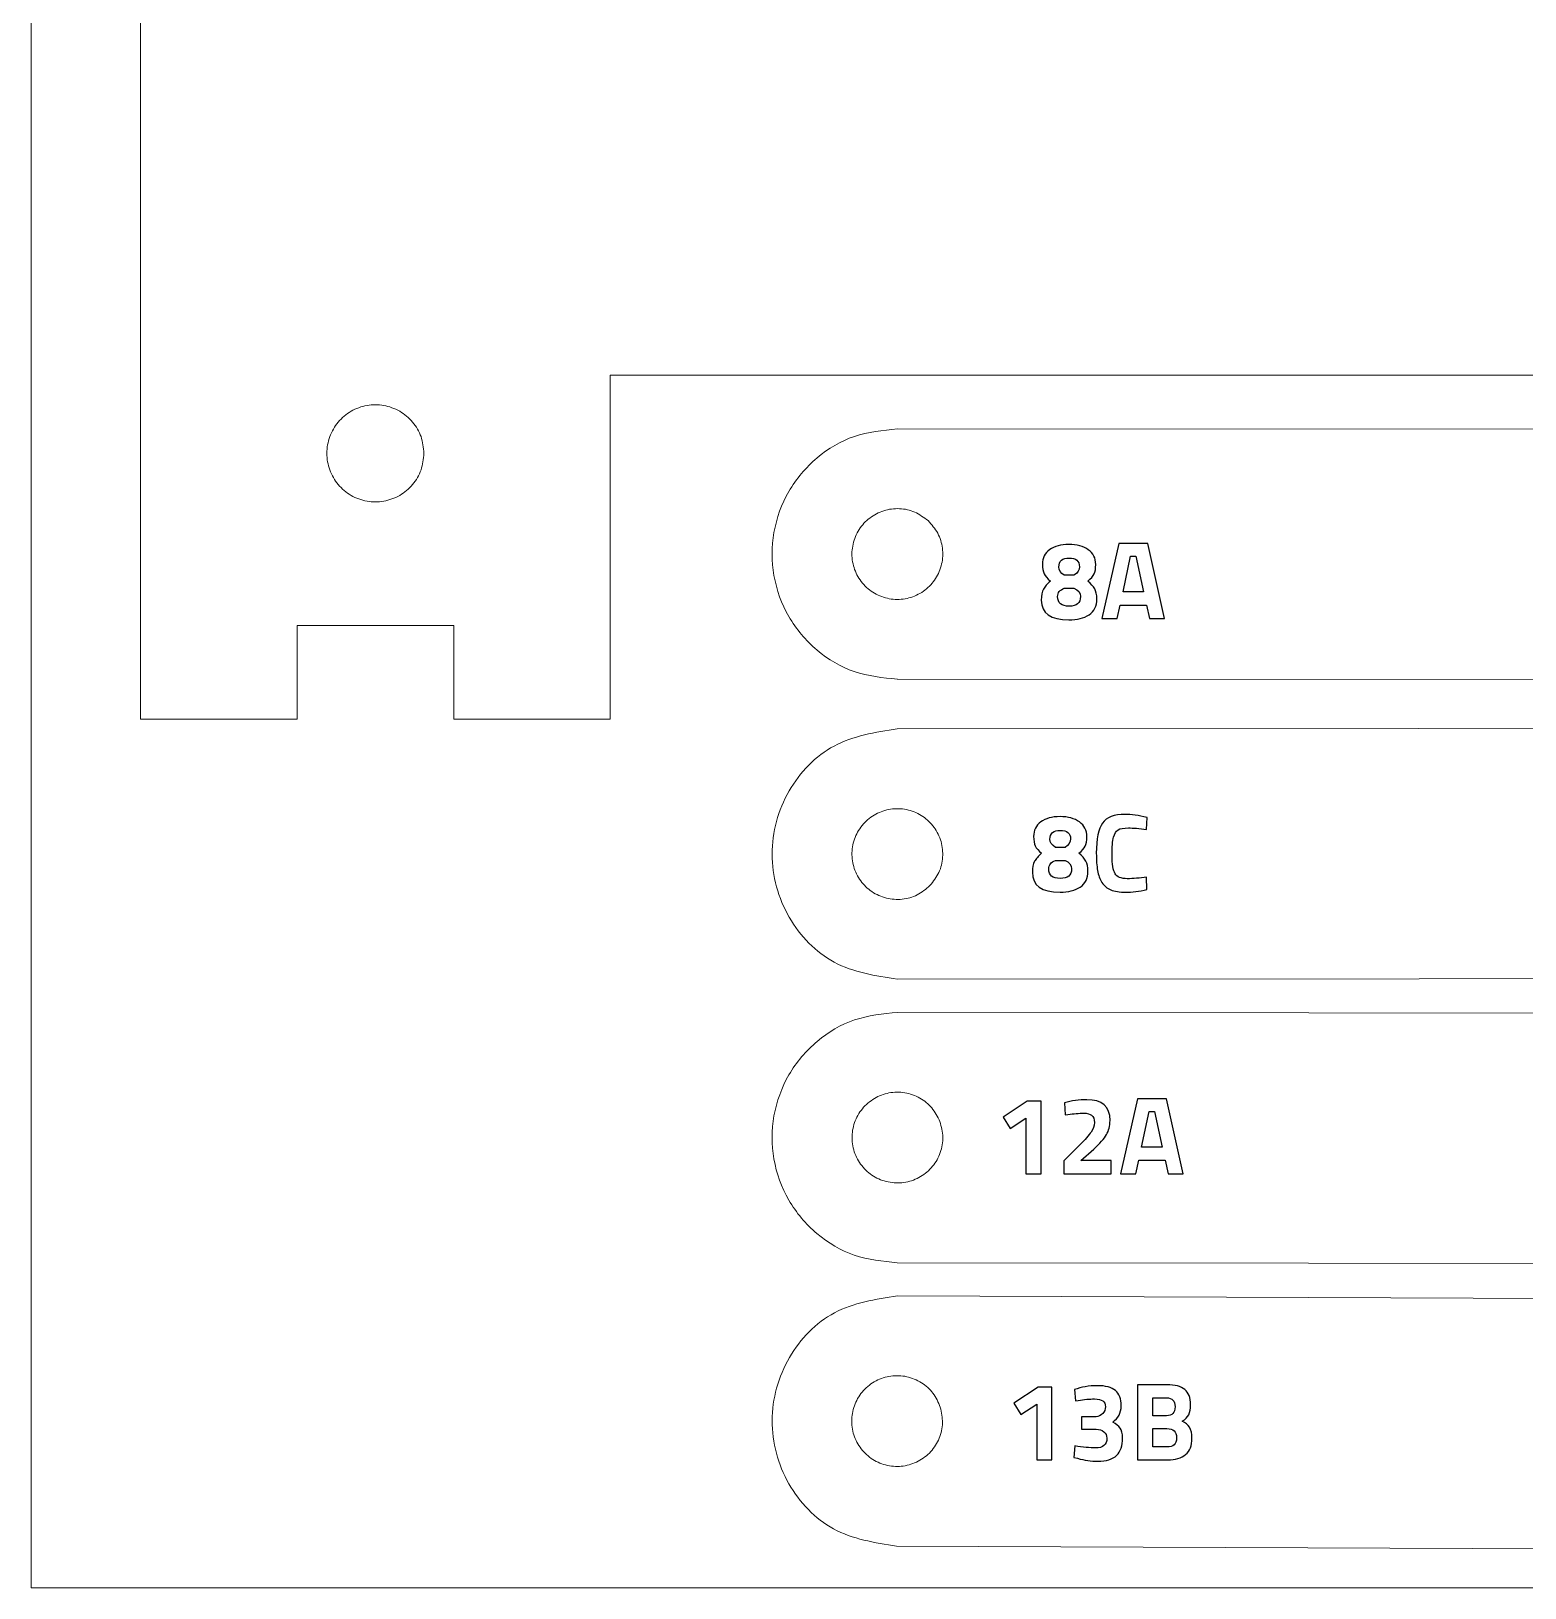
# Model space of a CAD drawing. Header units: millimetres. Extents: x -81 to 463, y -143 to -16.
# Drawn here: x 71.37 to 119.08, y -128.29 to -78.55 of the extents above; entities that cross this region are included whole.
import ezdxf

# ---------------------------------------------------------------- set-up
doc = ezdxf.new("R2010")
doc.units = ezdxf.units.MM
doc.header["$MEASUREMENT"] = 0
doc.layers.add('Layer 1', color=7, linetype='Continuous')

msp = doc.modelspace()

# ---------------------------------------------------------------- linework, layer by layer
at = {"layer": 'Layer 1', "lineweight": 9}
msp.add_lwpolyline([(71.367, -128.295), (240.489, -128.295), (240.489, -28.812), (71.367, -28.812), (71.367, -128.295)], close=True, dxfattribs=at)
for points in [[(74.864, -89.542), (74.864, -89.542), (74.864, -69.542), (74.864, -69.542)], [(74.864, -100.543), (74.864, -97.661), (74.864, -89.542), (74.864, -89.542)], [(89.864, -89.542), (89.864, -89.542), (89.864, -97.661), (89.864, -100.543)], [(138.524, -89.542), (138.524, -89.542), (89.864, -89.542), (89.864, -89.542)], [(99.035, -91.261), (99.035, -91.261), (161.036, -91.276), (161.036, -91.276)], [(83.914, -92.043), (83.914, -92.043), (83.914, -92.043), (83.914, -92.043)], [(100.018, -94.195), (100.018, -94.195), (100.018, -94.195), (100.018, -94.195)], [(79.864, -100.543), (79.864, -100.543), (79.864, -97.543), (79.864, -97.543)], [(79.864, -97.543), (79.864, -97.543), (84.864, -97.543), (84.864, -97.543)], [(84.864, -97.543), (84.864, -97.543), (84.864, -100.543), (84.864, -100.543)], [(99.035, -99.262), (99.035, -99.262), (161.034, -99.275), (161.034, -99.275)], [(79.864, -100.543), (79.864, -100.543), (74.864, -100.543), (74.864, -100.543)], [(89.864, -100.543), (89.864, -100.543), (84.864, -100.543), (84.864, -100.543)], [(99.032, -100.849), (99.032, -100.849), (149.033, -100.817), (149.033, -100.817)], [(100.078, -105.856), (100.078, -105.856), (100.078, -105.856), (100.078, -105.856)], [(99.038, -108.848), (99.038, -108.848), (149.038, -108.816), (149.038, -108.816)], [(99.043, -109.907), (99.043, -109.907), (138.442, -109.947), (138.442, -109.947)], [(100.371, -113.336), (100.371, -113.336), (100.371, -113.336), (100.371, -113.336)], [(99.034, -117.906), (99.034, -117.906), (138.434, -117.946), (138.434, -117.946)], [(99.044, -118.967), (99.044, -118.967), (138.443, -119.124), (138.443, -119.124)], [(100.408, -122.523), (100.408, -122.523), (100.408, -122.523), (100.408, -122.523)], [(99.011, -126.964), (99.011, -126.964), (138.411, -127.124), (138.411, -127.124)]]:
    msp.add_open_spline(points, degree=3, dxfattribs=at)
for points, knots in [([(83.914, -92.043), (83.895, -91.862), (83.877, -91.681), (83.82, -91.51), (83.82, -91.51), (83.763, -91.342), (83.669, -91.185), (83.553, -91.048), (83.553, -91.048), (83.436, -90.909), (83.296, -90.79), (83.139, -90.7), (83.139, -90.7), (82.983, -90.609), (82.809, -90.546), (82.631, -90.515), (82.631, -90.515), (82.454, -90.484), (82.273, -90.484), (82.097, -90.515), (82.097, -90.515), (81.918, -90.546), (81.745, -90.609), (81.588, -90.7), (81.588, -90.7), (81.431, -90.79), (81.29, -90.909), (81.174, -91.048), (81.174, -91.048), (81.06, -91.185), (80.969, -91.342), (80.908, -91.51), (80.908, -91.51), (80.846, -91.681), (80.814, -91.862), (80.814, -92.043), (80.814, -92.043), (80.814, -92.225), (80.846, -92.406), (80.908, -92.576), (80.908, -92.576), (80.969, -92.744), (81.06, -92.901), (81.174, -93.038), (81.174, -93.038), (81.29, -93.178), (81.431, -93.296), (81.588, -93.387), (81.588, -93.387), (81.745, -93.478), (81.918, -93.54), (82.097, -93.572), (82.097, -93.572), (82.273, -93.603), (82.454, -93.603), (82.631, -93.572), (82.631, -93.572), (82.809, -93.54), (82.983, -93.478), (83.139, -93.387), (83.139, -93.387), (83.296, -93.296), (83.436, -93.178), (83.553, -93.038), (83.553, -93.038), (83.669, -92.901), (83.763, -92.744), (83.82, -92.576), (83.82, -92.576), (83.877, -92.406), (83.895, -92.225), (83.914, -92.043)], [0, 0, 0, 0, 0.052632, 0.052632, 0.052632, 0.052632, 0.105263, 0.105263, 0.105263, 0.105263, 0.157895, 0.157895, 0.157895, 0.157895, 0.210526, 0.210526, 0.210526, 0.210526, 0.263158, 0.263158, 0.263158, 0.263158, 0.315789, 0.315789, 0.315789, 0.315789, 0.368421, 0.368421, 0.368421, 0.368421, 0.421053, 0.421053, 0.421053, 0.421053, 0.473684, 0.473684, 0.473684, 0.473684, 0.526316, 0.526316, 0.526316, 0.526316, 0.578947, 0.578947, 0.578947, 0.578947, 0.631579, 0.631579, 0.631579, 0.631579, 0.684211, 0.684211, 0.684211, 0.684211, 0.736842, 0.736842, 0.736842, 0.736842, 0.789474, 0.789474, 0.789474, 0.789474, 0.842105, 0.842105, 0.842105, 0.842105, 0.894737, 0.894737, 0.894737, 0.894737, 1, 1, 1, 1]), ([(99.036, -91.261), (98.568, -91.309), (98.101, -91.357), (97.662, -91.505), (97.662, -91.505), (97.229, -91.65), (96.823, -91.893), (96.47, -92.192), (96.47, -92.192), (96.111, -92.496), (95.805, -92.857), (95.572, -93.261), (95.572, -93.261), (95.338, -93.665), (95.175, -94.112), (95.095, -94.573), (95.095, -94.573), (95.015, -95.027), (95.015, -95.494), (95.095, -95.949), (95.095, -95.949), (95.175, -96.409), (95.337, -96.857), (95.571, -97.261), (95.571, -97.261), (95.804, -97.665), (96.11, -98.026), (96.469, -98.329), (96.469, -98.329), (96.822, -98.629), (97.227, -98.872), (97.66, -99.018), (97.66, -99.018), (98.099, -99.166), (98.567, -99.214), (99.034, -99.261)], [0, 0, 0, 0, 0.1, 0.1, 0.1, 0.1, 0.2, 0.2, 0.2, 0.2, 0.3, 0.3, 0.3, 0.3, 0.4, 0.4, 0.4, 0.4, 0.5, 0.5, 0.5, 0.5, 0.6, 0.6, 0.6, 0.6, 0.7, 0.7, 0.7, 0.7, 0.8, 0.8, 0.8, 0.8, 1, 1, 1, 1]), ([(100.018, -94.195), (99.881, -94.093), (99.745, -93.991), (99.592, -93.922), (99.592, -93.922), (99.44, -93.855), (99.273, -93.82), (99.105, -93.813), (99.105, -93.813), (98.935, -93.806), (98.765, -93.827), (98.603, -93.877), (98.603, -93.877), (98.442, -93.928), (98.288, -94.007), (98.154, -94.11), (98.154, -94.11), (98.021, -94.212), (97.906, -94.336), (97.816, -94.477), (97.816, -94.477), (97.724, -94.619), (97.658, -94.778), (97.621, -94.944), (97.621, -94.944), (97.583, -95.109), (97.575, -95.281), (97.597, -95.449), (97.597, -95.449), (97.619, -95.615), (97.67, -95.777), (97.746, -95.925), (97.746, -95.925), (97.824, -96.076), (97.928, -96.213), (98.053, -96.328), (98.053, -96.328), (98.177, -96.443), (98.322, -96.535), (98.479, -96.6), (98.479, -96.6), (98.633, -96.665), (98.799, -96.702), (98.965, -96.71), (98.965, -96.71), (99.135, -96.718), (99.305, -96.696), (99.467, -96.646), (99.467, -96.646), (99.629, -96.595), (99.782, -96.516), (99.917, -96.413), (99.917, -96.413), (100.049, -96.311), (100.164, -96.187), (100.255, -96.046), (100.255, -96.046), (100.346, -95.903), (100.413, -95.745), (100.45, -95.579), (100.45, -95.579), (100.487, -95.414), (100.494, -95.243), (100.473, -95.074), (100.473, -95.074), (100.452, -94.907), (100.404, -94.743), (100.324, -94.598), (100.324, -94.598), (100.244, -94.451), (100.131, -94.323), (100.018, -94.195)], [0, 0, 0, 0, 0.052632, 0.052632, 0.052632, 0.052632, 0.105263, 0.105263, 0.105263, 0.105263, 0.157895, 0.157895, 0.157895, 0.157895, 0.210526, 0.210526, 0.210526, 0.210526, 0.263158, 0.263158, 0.263158, 0.263158, 0.315789, 0.315789, 0.315789, 0.315789, 0.368421, 0.368421, 0.368421, 0.368421, 0.421053, 0.421053, 0.421053, 0.421053, 0.473684, 0.473684, 0.473684, 0.473684, 0.526316, 0.526316, 0.526316, 0.526316, 0.578947, 0.578947, 0.578947, 0.578947, 0.631579, 0.631579, 0.631579, 0.631579, 0.684211, 0.684211, 0.684211, 0.684211, 0.736842, 0.736842, 0.736842, 0.736842, 0.789474, 0.789474, 0.789474, 0.789474, 0.842105, 0.842105, 0.842105, 0.842105, 0.894737, 0.894737, 0.894737, 0.894737, 1, 1, 1, 1]), ([(99.033, -100.848), (98.328, -100.959), (97.623, -101.069), (97.015, -101.396), (97.015, -101.396), (96.424, -101.712), (95.925, -102.233), (95.581, -102.832), (95.581, -102.832), (95.226, -103.449), (95.036, -104.15), (95.036, -104.85), (95.036, -104.85), (95.037, -105.551), (95.228, -106.252), (95.584, -106.869), (95.584, -106.869), (95.929, -107.467), (96.429, -107.987), (97.019, -108.303), (97.019, -108.303), (97.628, -108.629), (98.333, -108.738), (99.038, -108.848)], [0, 0, 0, 0, 0.142857, 0.142857, 0.142857, 0.142857, 0.285714, 0.285714, 0.285714, 0.285714, 0.428571, 0.428571, 0.428571, 0.428571, 0.571429, 0.571429, 0.571429, 0.571429, 0.714286, 0.714286, 0.714286, 0.714286, 1, 1, 1, 1]), ([(100.078, -105.856), (100.184, -105.722), (100.289, -105.588), (100.361, -105.436), (100.361, -105.436), (100.432, -105.286), (100.471, -105.12), (100.482, -104.952), (100.482, -104.952), (100.493, -104.782), (100.476, -104.611), (100.43, -104.449), (100.43, -104.449), (100.383, -104.286), (100.307, -104.131), (100.207, -103.994), (100.207, -103.994), (100.109, -103.859), (99.987, -103.741), (99.849, -103.647), (99.849, -103.647), (99.709, -103.552), (99.551, -103.482), (99.387, -103.441), (99.387, -103.441), (99.222, -103.4), (99.051, -103.388), (98.882, -103.406), (98.882, -103.406), (98.716, -103.424), (98.553, -103.471), (98.403, -103.543), (98.403, -103.543), (98.25, -103.618), (98.111, -103.719), (97.993, -103.84), (97.993, -103.84), (97.875, -103.962), (97.779, -104.105), (97.71, -104.26), (97.71, -104.26), (97.642, -104.413), (97.601, -104.577), (97.589, -104.744), (97.589, -104.744), (97.577, -104.913), (97.595, -105.084), (97.642, -105.247), (97.642, -105.247), (97.688, -105.41), (97.764, -105.565), (97.864, -105.702), (97.864, -105.702), (97.962, -105.837), (98.084, -105.955), (98.222, -106.049), (98.222, -106.049), (98.363, -106.144), (98.52, -106.214), (98.684, -106.255), (98.684, -106.255), (98.849, -106.296), (99.02, -106.307), (99.189, -106.29), (99.189, -106.29), (99.356, -106.273), (99.522, -106.229), (99.669, -106.153), (99.669, -106.153), (99.818, -106.075), (99.948, -105.965), (100.078, -105.856)], [0, 0, 0, 0, 0.052632, 0.052632, 0.052632, 0.052632, 0.105263, 0.105263, 0.105263, 0.105263, 0.157895, 0.157895, 0.157895, 0.157895, 0.210526, 0.210526, 0.210526, 0.210526, 0.263158, 0.263158, 0.263158, 0.263158, 0.315789, 0.315789, 0.315789, 0.315789, 0.368421, 0.368421, 0.368421, 0.368421, 0.421053, 0.421053, 0.421053, 0.421053, 0.473684, 0.473684, 0.473684, 0.473684, 0.526316, 0.526316, 0.526316, 0.526316, 0.578947, 0.578947, 0.578947, 0.578947, 0.631579, 0.631579, 0.631579, 0.631579, 0.684211, 0.684211, 0.684211, 0.684211, 0.736842, 0.736842, 0.736842, 0.736842, 0.789474, 0.789474, 0.789474, 0.789474, 0.842105, 0.842105, 0.842105, 0.842105, 0.894737, 0.894737, 0.894737, 0.894737, 1, 1, 1, 1]), ([(99.042, -109.907), (98.574, -109.954), (98.106, -110.001), (97.667, -110.148), (97.667, -110.148), (97.233, -110.293), (96.828, -110.536), (96.474, -110.834), (96.474, -110.834), (96.114, -111.137), (95.808, -111.498), (95.573, -111.902), (95.573, -111.902), (95.339, -112.306), (95.176, -112.753), (95.095, -113.214), (95.095, -113.214), (95.015, -113.669), (95.015, -114.136), (95.094, -114.591), (95.094, -114.591), (95.174, -115.052), (95.336, -115.5), (95.569, -115.904), (95.569, -115.904), (95.803, -116.309), (96.109, -116.67), (96.467, -116.974), (96.467, -116.974), (96.821, -117.273), (97.226, -117.517), (97.659, -117.663), (97.659, -117.663), (98.098, -117.811), (98.566, -117.859), (99.034, -117.907)], [0, 0, 0, 0, 0.1, 0.1, 0.1, 0.1, 0.2, 0.2, 0.2, 0.2, 0.3, 0.3, 0.3, 0.3, 0.4, 0.4, 0.4, 0.4, 0.5, 0.5, 0.5, 0.5, 0.6, 0.6, 0.6, 0.6, 0.7, 0.7, 0.7, 0.7, 0.8, 0.8, 0.8, 0.8, 1, 1, 1, 1]), ([(100.371, -113.336), (100.289, -113.187), (100.206, -113.038), (100.094, -112.913), (100.094, -112.913), (99.984, -112.789), (99.845, -112.689), (99.695, -112.614), (99.695, -112.614), (99.543, -112.538), (99.379, -112.487), (99.211, -112.467), (99.211, -112.467), (99.043, -112.447), (98.87, -112.457), (98.705, -112.495), (98.705, -112.495), (98.543, -112.534), (98.387, -112.6), (98.247, -112.692), (98.247, -112.692), (98.105, -112.784), (97.979, -112.902), (97.878, -113.038), (97.878, -113.038), (97.776, -113.173), (97.698, -113.327), (97.65, -113.489), (97.65, -113.489), (97.602, -113.649), (97.581, -113.818), (97.59, -113.984), (97.59, -113.984), (97.599, -114.154), (97.638, -114.322), (97.705, -114.477), (97.705, -114.477), (97.772, -114.633), (97.866, -114.777), (97.982, -114.901), (97.982, -114.901), (98.097, -115.022), (98.233, -115.124), (98.382, -115.2), (98.382, -115.2), (98.533, -115.276), (98.698, -115.326), (98.866, -115.346), (98.866, -115.346), (99.034, -115.367), (99.206, -115.357), (99.371, -115.318), (99.371, -115.318), (99.534, -115.28), (99.689, -115.213), (99.829, -115.122), (99.829, -115.122), (99.972, -115.029), (100.098, -114.911), (100.199, -114.776), (100.199, -114.776), (100.3, -114.64), (100.377, -114.487), (100.427, -114.324), (100.427, -114.324), (100.476, -114.164), (100.499, -113.994), (100.486, -113.829), (100.486, -113.829), (100.473, -113.661), (100.422, -113.499), (100.371, -113.336)], [0, 0, 0, 0, 0.052632, 0.052632, 0.052632, 0.052632, 0.105263, 0.105263, 0.105263, 0.105263, 0.157895, 0.157895, 0.157895, 0.157895, 0.210526, 0.210526, 0.210526, 0.210526, 0.263158, 0.263158, 0.263158, 0.263158, 0.315789, 0.315789, 0.315789, 0.315789, 0.368421, 0.368421, 0.368421, 0.368421, 0.421053, 0.421053, 0.421053, 0.421053, 0.473684, 0.473684, 0.473684, 0.473684, 0.526316, 0.526316, 0.526316, 0.526316, 0.578947, 0.578947, 0.578947, 0.578947, 0.631579, 0.631579, 0.631579, 0.631579, 0.684211, 0.684211, 0.684211, 0.684211, 0.736842, 0.736842, 0.736842, 0.736842, 0.789474, 0.789474, 0.789474, 0.789474, 0.842105, 0.842105, 0.842105, 0.842105, 0.894737, 0.894737, 0.894737, 0.894737, 1, 1, 1, 1]), ([(99.043, -118.966), (98.339, -119.074), (97.635, -119.182), (97.026, -119.506), (97.026, -119.506), (96.435, -119.821), (95.935, -120.338), (95.588, -120.935), (95.588, -120.935), (95.231, -121.55), (95.038, -122.249), (95.035, -122.949), (95.035, -122.949), (95.033, -123.649), (95.22, -124.35), (95.572, -124.968), (95.572, -124.968), (95.913, -125.568), (96.41, -126.089), (96.998, -126.409), (96.998, -126.409), (97.604, -126.737), (98.308, -126.851), (99.011, -126.965)], [0, 0, 0, 0, 0.142857, 0.142857, 0.142857, 0.142857, 0.285714, 0.285714, 0.285714, 0.285714, 0.428571, 0.428571, 0.428571, 0.428571, 0.571429, 0.571429, 0.571429, 0.571429, 0.714286, 0.714286, 0.714286, 0.714286, 1, 1, 1, 1]), ([(100.408, -122.523), (100.34, -122.367), (100.272, -122.211), (100.172, -122.076), (100.172, -122.076), (100.074, -121.942), (99.945, -121.829), (99.803, -121.74), (99.803, -121.74), (99.659, -121.65), (99.5, -121.585), (99.335, -121.548), (99.335, -121.548), (99.17, -121.512), (98.997, -121.506), (98.829, -121.529), (98.829, -121.529), (98.664, -121.552), (98.502, -121.603), (98.354, -121.681), (98.354, -121.681), (98.204, -121.76), (98.068, -121.865), (97.954, -121.991), (97.954, -121.991), (97.84, -122.116), (97.748, -122.262), (97.684, -122.419), (97.684, -122.419), (97.621, -122.573), (97.585, -122.739), (97.579, -122.906), (97.579, -122.906), (97.572, -123.076), (97.595, -123.246), (97.646, -123.408), (97.646, -123.408), (97.698, -123.569), (97.778, -123.721), (97.882, -123.855), (97.882, -123.855), (97.985, -123.987), (98.11, -124.101), (98.252, -124.191), (98.252, -124.191), (98.395, -124.281), (98.554, -124.347), (98.72, -124.382), (98.72, -124.382), (98.885, -124.418), (99.058, -124.425), (99.225, -124.402), (99.225, -124.402), (99.391, -124.379), (99.552, -124.327), (99.7, -124.25), (99.7, -124.25), (99.851, -124.171), (99.987, -124.066), (100.101, -123.94), (100.101, -123.94), (100.214, -123.815), (100.305, -123.669), (100.37, -123.512), (100.37, -123.512), (100.434, -123.357), (100.474, -123.19), (100.476, -123.025), (100.476, -123.025), (100.479, -122.857), (100.444, -122.69), (100.408, -122.523)], [0, 0, 0, 0, 0.052632, 0.052632, 0.052632, 0.052632, 0.105263, 0.105263, 0.105263, 0.105263, 0.157895, 0.157895, 0.157895, 0.157895, 0.210526, 0.210526, 0.210526, 0.210526, 0.263158, 0.263158, 0.263158, 0.263158, 0.315789, 0.315789, 0.315789, 0.315789, 0.368421, 0.368421, 0.368421, 0.368421, 0.421053, 0.421053, 0.421053, 0.421053, 0.473684, 0.473684, 0.473684, 0.473684, 0.526316, 0.526316, 0.526316, 0.526316, 0.578947, 0.578947, 0.578947, 0.578947, 0.631579, 0.631579, 0.631579, 0.631579, 0.684211, 0.684211, 0.684211, 0.684211, 0.736842, 0.736842, 0.736842, 0.736842, 0.789474, 0.789474, 0.789474, 0.789474, 0.842105, 0.842105, 0.842105, 0.842105, 0.894737, 0.894737, 0.894737, 0.894737, 1, 1, 1, 1])]:
    msp.add_open_spline(points, degree=3, knots=knots, dxfattribs=at)
at = {"layer": 'Layer 1'}
for points, knots in [([(103.901, -95.121), (104.054, -95.009), (104.258, -94.953), (104.515, -94.953), (104.515, -94.953), (104.771, -94.953), (104.978, -95.01), (105.135, -95.122), (105.135, -95.122), (105.293, -95.235), (105.372, -95.392), (105.372, -95.592), (105.372, -95.592), (105.372, -95.728), (105.355, -95.83), (105.323, -95.899), (105.323, -95.899), (105.29, -95.967), (105.221, -96.042), (105.118, -96.124), (105.118, -96.124), (105.221, -96.211), (105.295, -96.294), (105.34, -96.371), (105.34, -96.371), (105.385, -96.449), (105.407, -96.556), (105.407, -96.692), (105.407, -96.692), (105.407, -96.923), (105.325, -97.093), (105.16, -97.202), (105.16, -97.202), (104.996, -97.311), (104.78, -97.366), (104.515, -97.366), (104.515, -97.366), (103.927, -97.366), (103.633, -97.154), (103.633, -96.731), (103.633, -96.731), (103.633, -96.581), (103.656, -96.464), (103.701, -96.38), (103.701, -96.38), (103.747, -96.297), (103.822, -96.211), (103.925, -96.124), (103.925, -96.124), (103.827, -96.044), (103.76, -95.966), (103.724, -95.89), (103.724, -95.89), (103.689, -95.813), (103.671, -95.713), (103.671, -95.588), (103.671, -95.588), (103.671, -95.388), (103.748, -95.232), (103.901, -95.121)], [0, 0, 0, 0, 0.0625, 0.0625, 0.0625, 0.0625, 0.125, 0.125, 0.125, 0.125, 0.1875, 0.1875, 0.1875, 0.1875, 0.25, 0.25, 0.25, 0.25, 0.3125, 0.3125, 0.3125, 0.3125, 0.375, 0.375, 0.375, 0.375, 0.4375, 0.4375, 0.4375, 0.4375, 0.5, 0.5, 0.5, 0.5, 0.5625, 0.5625, 0.5625, 0.5625, 0.625, 0.625, 0.625, 0.625, 0.6875, 0.6875, 0.6875, 0.6875, 0.75, 0.75, 0.75, 0.75, 0.8125, 0.8125, 0.8125, 0.8125, 0.875, 0.875, 0.875, 0.875, 1, 1, 1, 1]), ([(105.57, -97.324), (105.57, -97.324), (106.109, -94.925), (106.109, -94.925), (106.109, -94.925), (106.109, -94.925), (107.034, -94.925), (107.034, -94.925), (107.034, -94.925), (107.034, -94.925), (107.573, -97.324), (107.573, -97.324), (107.573, -97.324), (107.573, -97.324), (107.086, -97.324), (107.086, -97.324), (107.086, -97.324), (107.086, -97.324), (106.991, -96.89), (106.991, -96.89), (106.991, -96.89), (106.991, -96.89), (106.152, -96.89), (106.152, -96.89), (106.152, -96.89), (106.152, -96.89), (106.056, -97.324), (106.056, -97.324), (106.056, -97.324), (106.056, -97.324), (105.57, -97.324), (105.57, -97.324)], [0, 0, 0, 0, 0.111111, 0.111111, 0.111111, 0.111111, 0.222222, 0.222222, 0.222222, 0.222222, 0.333333, 0.333333, 0.333333, 0.333333, 0.444444, 0.444444, 0.444444, 0.444444, 0.555556, 0.555556, 0.555556, 0.555556, 0.666667, 0.666667, 0.666667, 0.666667, 0.777778, 0.777778, 0.777778, 0.777778, 1, 1, 1, 1]), ([(104.522, -95.391), (104.416, -95.391), (104.335, -95.414), (104.278, -95.461), (104.278, -95.461), (104.222, -95.508), (104.194, -95.58), (104.194, -95.676), (104.194, -95.676), (104.194, -95.773), (104.251, -95.861), (104.367, -95.941), (104.367, -95.941), (104.367, -95.941), (104.677, -95.941), (104.677, -95.941), (104.677, -95.941), (104.792, -95.861), (104.85, -95.769), (104.85, -95.666), (104.85, -95.666), (104.85, -95.482), (104.74, -95.391), (104.522, -95.391)], [0, 0, 0, 0, 0.142857, 0.142857, 0.142857, 0.142857, 0.285714, 0.285714, 0.285714, 0.285714, 0.428571, 0.428571, 0.428571, 0.428571, 0.571429, 0.571429, 0.571429, 0.571429, 0.714286, 0.714286, 0.714286, 0.714286, 1, 1, 1, 1]), ([(106.487, -95.327), (106.487, -95.327), (106.243, -96.467), (106.243, -96.467), (106.243, -96.467), (106.243, -96.467), (106.9, -96.467), (106.9, -96.467), (106.9, -96.467), (106.9, -96.467), (106.656, -95.327), (106.656, -95.327), (106.656, -95.327), (106.656, -95.327), (106.487, -95.327), (106.487, -95.327)], [0, 0, 0, 0, 0.2, 0.2, 0.2, 0.2, 0.4, 0.4, 0.4, 0.4, 0.6, 0.6, 0.6, 0.6, 1, 1, 1, 1]), ([(104.155, -96.618), (104.155, -96.825), (104.276, -96.929), (104.52, -96.929), (104.52, -96.929), (104.763, -96.929), (104.885, -96.825), (104.885, -96.618), (104.885, -96.618), (104.885, -96.496), (104.816, -96.408), (104.677, -96.354), (104.677, -96.354), (104.677, -96.354), (104.367, -96.354), (104.367, -96.354), (104.367, -96.354), (104.225, -96.408), (104.155, -96.496), (104.155, -96.618)], [0, 0, 0, 0, 0.166667, 0.166667, 0.166667, 0.166667, 0.333333, 0.333333, 0.333333, 0.333333, 0.5, 0.5, 0.5, 0.5, 0.666667, 0.666667, 0.666667, 0.666667, 1, 1, 1, 1]), ([(103.617, -103.82), (103.77, -103.709), (103.974, -103.653), (104.231, -103.653), (104.231, -103.653), (104.487, -103.653), (104.694, -103.709), (104.852, -103.822), (104.852, -103.822), (105.009, -103.935), (105.088, -104.091), (105.088, -104.291), (105.088, -104.291), (105.088, -104.428), (105.072, -104.53), (105.039, -104.598), (105.039, -104.598), (105.006, -104.666), (104.938, -104.742), (104.834, -104.824), (104.834, -104.824), (104.938, -104.911), (105.011, -104.993), (105.056, -105.071), (105.056, -105.071), (105.101, -105.148), (105.123, -105.255), (105.123, -105.392), (105.123, -105.392), (105.123, -105.622), (105.041, -105.792), (104.876, -105.902), (104.876, -105.902), (104.712, -106.011), (104.496, -106.066), (104.231, -106.066), (104.231, -106.066), (103.643, -106.066), (103.349, -105.854), (103.349, -105.431), (103.349, -105.431), (103.349, -105.28), (103.372, -105.163), (103.418, -105.08), (103.418, -105.08), (103.463, -104.996), (103.538, -104.911), (103.642, -104.824), (103.642, -104.824), (103.543, -104.744), (103.476, -104.666), (103.441, -104.589), (103.441, -104.589), (103.405, -104.513), (103.388, -104.412), (103.388, -104.288), (103.388, -104.288), (103.388, -104.088), (103.464, -103.932), (103.617, -103.82)], [0, 0, 0, 0, 0.0625, 0.0625, 0.0625, 0.0625, 0.125, 0.125, 0.125, 0.125, 0.1875, 0.1875, 0.1875, 0.1875, 0.25, 0.25, 0.25, 0.25, 0.3125, 0.3125, 0.3125, 0.3125, 0.375, 0.375, 0.375, 0.375, 0.4375, 0.4375, 0.4375, 0.4375, 0.5, 0.5, 0.5, 0.5, 0.5625, 0.5625, 0.5625, 0.5625, 0.625, 0.625, 0.625, 0.625, 0.6875, 0.6875, 0.6875, 0.6875, 0.75, 0.75, 0.75, 0.75, 0.8125, 0.8125, 0.8125, 0.8125, 0.875, 0.875, 0.875, 0.875, 1, 1, 1, 1]), ([(107.007, -105.984), (106.758, -106.039), (106.533, -106.066), (106.333, -106.066), (106.333, -106.066), (106.133, -106.066), (105.974, -106.041), (105.853, -105.992), (105.853, -105.992), (105.734, -105.942), (105.639, -105.863), (105.571, -105.755), (105.571, -105.755), (105.503, -105.647), (105.456, -105.52), (105.43, -105.374), (105.43, -105.374), (105.404, -105.228), (105.391, -105.045), (105.391, -104.824), (105.391, -104.824), (105.391, -104.361), (105.457, -104.038), (105.587, -103.856), (105.587, -103.856), (105.718, -103.673), (105.958, -103.582), (106.309, -103.582), (106.309, -103.582), (106.511, -103.582), (106.745, -103.614), (107.011, -103.677), (107.011, -103.677), (107.011, -103.677), (106.997, -104.065), (106.997, -104.065), (106.997, -104.065), (106.764, -104.03), (106.57, -104.013), (106.416, -104.013), (106.416, -104.013), (106.262, -104.013), (106.152, -104.033), (106.086, -104.074), (106.086, -104.074), (106.02, -104.115), (105.972, -104.194), (105.94, -104.309), (105.94, -104.309), (105.908, -104.424), (105.892, -104.62), (105.892, -104.898), (105.892, -104.898), (105.892, -105.175), (105.925, -105.368), (105.989, -105.475), (105.989, -105.475), (106.054, -105.582), (106.183, -105.635), (106.377, -105.635), (106.377, -105.635), (106.572, -105.635), (106.778, -105.619), (106.997, -105.586), (106.997, -105.586), (106.997, -105.586), (107.007, -105.984), (107.007, -105.984)], [0, 0, 0, 0, 0.055556, 0.055556, 0.055556, 0.055556, 0.111111, 0.111111, 0.111111, 0.111111, 0.166667, 0.166667, 0.166667, 0.166667, 0.222222, 0.222222, 0.222222, 0.222222, 0.277778, 0.277778, 0.277778, 0.277778, 0.333333, 0.333333, 0.333333, 0.333333, 0.388889, 0.388889, 0.388889, 0.388889, 0.444444, 0.444444, 0.444444, 0.444444, 0.5, 0.5, 0.5, 0.5, 0.555556, 0.555556, 0.555556, 0.555556, 0.611111, 0.611111, 0.611111, 0.611111, 0.666667, 0.666667, 0.666667, 0.666667, 0.722222, 0.722222, 0.722222, 0.722222, 0.777778, 0.777778, 0.777778, 0.777778, 0.833333, 0.833333, 0.833333, 0.833333, 0.888889, 0.888889, 0.888889, 0.888889, 1, 1, 1, 1]), ([(104.238, -104.09), (104.132, -104.09), (104.051, -104.114), (103.994, -104.161), (103.994, -104.161), (103.938, -104.208), (103.91, -104.279), (103.91, -104.376), (103.91, -104.376), (103.91, -104.472), (103.967, -104.56), (104.083, -104.64), (104.083, -104.64), (104.083, -104.64), (104.393, -104.64), (104.393, -104.64), (104.393, -104.64), (104.508, -104.56), (104.566, -104.469), (104.566, -104.365), (104.566, -104.365), (104.566, -104.182), (104.457, -104.09), (104.238, -104.09)], [0, 0, 0, 0, 0.142857, 0.142857, 0.142857, 0.142857, 0.285714, 0.285714, 0.285714, 0.285714, 0.428571, 0.428571, 0.428571, 0.428571, 0.571429, 0.571429, 0.571429, 0.571429, 0.714286, 0.714286, 0.714286, 0.714286, 1, 1, 1, 1]), ([(103.871, -105.318), (103.871, -105.525), (103.993, -105.628), (104.236, -105.628), (104.236, -105.628), (104.479, -105.628), (104.601, -105.525), (104.601, -105.318), (104.601, -105.318), (104.601, -105.195), (104.532, -105.107), (104.393, -105.053), (104.393, -105.053), (104.393, -105.053), (104.083, -105.053), (104.083, -105.053), (104.083, -105.053), (103.941, -105.107), (103.871, -105.195), (103.871, -105.318)], [0, 0, 0, 0, 0.166667, 0.166667, 0.166667, 0.166667, 0.333333, 0.333333, 0.333333, 0.333333, 0.5, 0.5, 0.5, 0.5, 0.666667, 0.666667, 0.666667, 0.666667, 1, 1, 1, 1]), ([(103.628, -112.739), (103.628, -112.739), (103.628, -115.067), (103.628, -115.067), (103.628, -115.067), (103.628, -115.067), (103.141, -115.067), (103.141, -115.067), (103.141, -115.067), (103.141, -115.067), (103.141, -113.289), (103.141, -113.289), (103.141, -113.289), (103.141, -113.289), (102.636, -113.613), (102.636, -113.613), (102.636, -113.613), (102.636, -113.613), (102.414, -113.25), (102.414, -113.25), (102.414, -113.25), (102.414, -113.25), (103.183, -112.739), (103.183, -112.739), (103.183, -112.739), (103.183, -112.739), (103.628, -112.739), (103.628, -112.739)], [0, 0, 0, 0, 0.125, 0.125, 0.125, 0.125, 0.25, 0.25, 0.25, 0.25, 0.375, 0.375, 0.375, 0.375, 0.5, 0.5, 0.5, 0.5, 0.625, 0.625, 0.625, 0.625, 0.75, 0.75, 0.75, 0.75, 1, 1, 1, 1]), ([(105.868, -115.067), (105.868, -115.067), (104.358, -115.067), (104.358, -115.067), (104.358, -115.067), (104.358, -115.067), (104.358, -114.654), (104.358, -114.654), (104.358, -114.654), (104.358, -114.654), (104.855, -114.15), (104.855, -114.15), (104.855, -114.15), (105.032, -113.969), (105.155, -113.83), (105.224, -113.733), (105.224, -113.733), (105.293, -113.637), (105.328, -113.534), (105.328, -113.425), (105.328, -113.425), (105.328, -113.315), (105.299, -113.238), (105.242, -113.194), (105.242, -113.194), (105.184, -113.149), (105.102, -113.127), (104.996, -113.127), (104.996, -113.127), (104.839, -113.127), (104.667, -113.141), (104.481, -113.169), (104.481, -113.169), (104.481, -113.169), (104.397, -113.179), (104.397, -113.179), (104.397, -113.179), (104.397, -113.179), (104.372, -112.802), (104.372, -112.802), (104.372, -112.802), (104.602, -112.731), (104.841, -112.696), (105.088, -112.696), (105.088, -112.696), (105.582, -112.696), (105.829, -112.918), (105.829, -113.363), (105.829, -113.363), (105.829, -113.537), (105.791, -113.687), (105.716, -113.814), (105.716, -113.814), (105.641, -113.941), (105.504, -114.096), (105.307, -114.277), (105.307, -114.277), (105.307, -114.277), (104.901, -114.644), (104.901, -114.644), (104.901, -114.644), (104.901, -114.644), (105.868, -114.644), (105.868, -114.644), (105.868, -114.644), (105.868, -114.644), (105.868, -115.067), (105.868, -115.067)], [0, 0, 0, 0, 0.055556, 0.055556, 0.055556, 0.055556, 0.111111, 0.111111, 0.111111, 0.111111, 0.166667, 0.166667, 0.166667, 0.166667, 0.222222, 0.222222, 0.222222, 0.222222, 0.277778, 0.277778, 0.277778, 0.277778, 0.333333, 0.333333, 0.333333, 0.333333, 0.388889, 0.388889, 0.388889, 0.388889, 0.444444, 0.444444, 0.444444, 0.444444, 0.5, 0.5, 0.5, 0.5, 0.555556, 0.555556, 0.555556, 0.555556, 0.611111, 0.611111, 0.611111, 0.611111, 0.666667, 0.666667, 0.666667, 0.666667, 0.722222, 0.722222, 0.722222, 0.722222, 0.777778, 0.777778, 0.777778, 0.777778, 0.833333, 0.833333, 0.833333, 0.833333, 0.888889, 0.888889, 0.888889, 0.888889, 1, 1, 1, 1]), ([(106.164, -115.067), (106.164, -115.067), (106.704, -112.668), (106.704, -112.668), (106.704, -112.668), (106.704, -112.668), (107.628, -112.668), (107.628, -112.668), (107.628, -112.668), (107.628, -112.668), (108.168, -115.067), (108.168, -115.067), (108.168, -115.067), (108.168, -115.067), (107.681, -115.067), (107.681, -115.067), (107.681, -115.067), (107.681, -115.067), (107.586, -114.633), (107.586, -114.633), (107.586, -114.633), (107.586, -114.633), (106.746, -114.633), (106.746, -114.633), (106.746, -114.633), (106.746, -114.633), (106.651, -115.067), (106.651, -115.067), (106.651, -115.067), (106.651, -115.067), (106.164, -115.067), (106.164, -115.067)], [0, 0, 0, 0, 0.111111, 0.111111, 0.111111, 0.111111, 0.222222, 0.222222, 0.222222, 0.222222, 0.333333, 0.333333, 0.333333, 0.333333, 0.444444, 0.444444, 0.444444, 0.444444, 0.555556, 0.555556, 0.555556, 0.555556, 0.666667, 0.666667, 0.666667, 0.666667, 0.777778, 0.777778, 0.777778, 0.777778, 1, 1, 1, 1]), ([(107.081, -113.07), (107.081, -113.07), (106.838, -114.21), (106.838, -114.21), (106.838, -114.21), (106.838, -114.21), (107.494, -114.21), (107.494, -114.21), (107.494, -114.21), (107.494, -114.21), (107.251, -113.07), (107.251, -113.07), (107.251, -113.07), (107.251, -113.07), (107.081, -113.07), (107.081, -113.07)], [0, 0, 0, 0, 0.2, 0.2, 0.2, 0.2, 0.4, 0.4, 0.4, 0.4, 0.6, 0.6, 0.6, 0.6, 1, 1, 1, 1]), ([(104.693, -121.962), (104.909, -121.877), (105.151, -121.835), (105.418, -121.835), (105.418, -121.835), (105.685, -121.835), (105.879, -121.886), (106.002, -121.988), (106.002, -121.988), (106.124, -122.091), (106.185, -122.254), (106.185, -122.48), (106.185, -122.48), (106.185, -122.706), (106.094, -122.879), (105.913, -122.999), (105.913, -122.999), (106.026, -123.06), (106.107, -123.124), (106.155, -123.189), (106.155, -123.189), (106.203, -123.255), (106.227, -123.36), (106.227, -123.503), (106.227, -123.503), (106.227, -123.755), (106.165, -123.942), (106.039, -124.064), (106.039, -124.064), (105.913, -124.187), (105.711, -124.248), (105.434, -124.248), (105.434, -124.248), (105.229, -124.248), (105.014, -124.217), (104.788, -124.156), (104.788, -124.156), (104.788, -124.156), (104.675, -124.128), (104.675, -124.128), (104.675, -124.128), (104.675, -124.128), (104.7, -123.757), (104.7, -123.757), (104.7, -123.757), (104.963, -123.802), (105.184, -123.824), (105.363, -123.824), (105.363, -123.824), (105.605, -123.824), (105.727, -123.721), (105.727, -123.514), (105.727, -123.514), (105.727, -123.427), (105.695, -123.358), (105.633, -123.306), (105.633, -123.306), (105.571, -123.254), (105.489, -123.228), (105.388, -123.228), (105.388, -123.228), (105.388, -123.228), (104.919, -123.228), (104.919, -123.228), (104.919, -123.228), (104.919, -123.228), (104.919, -122.826), (104.919, -122.826), (104.919, -122.826), (104.919, -122.826), (105.388, -122.826), (105.388, -122.826), (105.388, -122.826), (105.465, -122.826), (105.534, -122.793), (105.594, -122.727), (105.594, -122.727), (105.654, -122.661), (105.684, -122.588), (105.684, -122.508), (105.684, -122.508), (105.684, -122.341), (105.568, -122.258), (105.335, -122.258), (105.335, -122.258), (105.173, -122.258), (105, -122.275), (104.816, -122.307), (104.816, -122.307), (104.816, -122.307), (104.725, -122.322), (104.725, -122.322), (104.725, -122.322), (104.725, -122.322), (104.693, -121.962), (104.693, -121.962)], [0, 0, 0, 0, 0.04, 0.04, 0.04, 0.04, 0.08, 0.08, 0.08, 0.08, 0.12, 0.12, 0.12, 0.12, 0.16, 0.16, 0.16, 0.16, 0.2, 0.2, 0.2, 0.2, 0.24, 0.24, 0.24, 0.24, 0.28, 0.28, 0.28, 0.28, 0.32, 0.32, 0.32, 0.32, 0.36, 0.36, 0.36, 0.36, 0.4, 0.4, 0.4, 0.4, 0.44, 0.44, 0.44, 0.44, 0.48, 0.48, 0.48, 0.48, 0.52, 0.52, 0.52, 0.52, 0.56, 0.56, 0.56, 0.56, 0.6, 0.6, 0.6, 0.6, 0.64, 0.64, 0.64, 0.64, 0.68, 0.68, 0.68, 0.68, 0.72, 0.72, 0.72, 0.72, 0.76, 0.76, 0.76, 0.76, 0.8, 0.8, 0.8, 0.8, 0.84, 0.84, 0.84, 0.84, 0.88, 0.88, 0.88, 0.88, 0.92, 0.92, 0.92, 0.92, 1, 1, 1, 1]), ([(106.711, -121.806), (106.711, -121.806), (107.653, -121.806), (107.653, -121.806), (107.653, -121.806), (107.902, -121.806), (108.089, -121.856), (108.214, -121.956), (108.214, -121.956), (108.338, -122.056), (108.401, -122.218), (108.401, -122.442), (108.401, -122.442), (108.401, -122.576), (108.381, -122.682), (108.341, -122.761), (108.341, -122.761), (108.301, -122.84), (108.232, -122.909), (108.136, -122.971), (108.136, -122.971), (108.242, -123.015), (108.32, -123.08), (108.371, -123.165), (108.371, -123.165), (108.421, -123.249), (108.446, -123.367), (108.446, -123.517), (108.446, -123.517), (108.446, -123.75), (108.378, -123.923), (108.242, -124.036), (108.242, -124.036), (108.105, -124.149), (107.914, -124.205), (107.667, -124.205), (107.667, -124.205), (107.667, -124.205), (106.711, -124.205), (106.711, -124.205), (106.711, -124.205), (106.711, -124.205), (106.711, -121.806), (106.711, -121.806)], [0, 0, 0, 0, 0.083333, 0.083333, 0.083333, 0.083333, 0.166667, 0.166667, 0.166667, 0.166667, 0.25, 0.25, 0.25, 0.25, 0.333333, 0.333333, 0.333333, 0.333333, 0.416667, 0.416667, 0.416667, 0.416667, 0.5, 0.5, 0.5, 0.5, 0.583333, 0.583333, 0.583333, 0.583333, 0.666667, 0.666667, 0.666667, 0.666667, 0.75, 0.75, 0.75, 0.75, 0.833333, 0.833333, 0.833333, 0.833333, 1, 1, 1, 1]), ([(103.973, -121.877), (103.973, -121.877), (103.973, -124.205), (103.973, -124.205), (103.973, -124.205), (103.973, -124.205), (103.486, -124.205), (103.486, -124.205), (103.486, -124.205), (103.486, -124.205), (103.486, -122.427), (103.486, -122.427), (103.486, -122.427), (103.486, -122.427), (102.982, -122.752), (102.982, -122.752), (102.982, -122.752), (102.982, -122.752), (102.76, -122.389), (102.76, -122.389), (102.76, -122.389), (102.76, -122.389), (103.529, -121.877), (103.529, -121.877), (103.529, -121.877), (103.529, -121.877), (103.973, -121.877), (103.973, -121.877)], [0, 0, 0, 0, 0.125, 0.125, 0.125, 0.125, 0.25, 0.25, 0.25, 0.25, 0.375, 0.375, 0.375, 0.375, 0.5, 0.5, 0.5, 0.5, 0.625, 0.625, 0.625, 0.625, 0.75, 0.75, 0.75, 0.75, 1, 1, 1, 1]), ([(107.628, -122.223), (107.628, -122.223), (107.198, -122.223), (107.198, -122.223), (107.198, -122.223), (107.198, -122.223), (107.198, -122.794), (107.198, -122.794), (107.198, -122.794), (107.198, -122.794), (107.632, -122.794), (107.632, -122.794), (107.632, -122.794), (107.815, -122.794), (107.907, -122.699), (107.907, -122.508), (107.907, -122.508), (107.907, -122.318), (107.814, -122.223), (107.628, -122.223)], [0, 0, 0, 0, 0.166667, 0.166667, 0.166667, 0.166667, 0.333333, 0.333333, 0.333333, 0.333333, 0.5, 0.5, 0.5, 0.5, 0.666667, 0.666667, 0.666667, 0.666667, 1, 1, 1, 1]), ([(107.642, -123.204), (107.642, -123.204), (107.198, -123.204), (107.198, -123.204), (107.198, -123.204), (107.198, -123.204), (107.198, -123.789), (107.198, -123.789), (107.198, -123.789), (107.198, -123.789), (107.642, -123.789), (107.642, -123.789), (107.642, -123.789), (107.748, -123.789), (107.826, -123.768), (107.877, -123.726), (107.877, -123.726), (107.927, -123.683), (107.953, -123.606), (107.953, -123.493), (107.953, -123.493), (107.953, -123.3), (107.849, -123.204), (107.642, -123.204)], [0, 0, 0, 0, 0.142857, 0.142857, 0.142857, 0.142857, 0.285714, 0.285714, 0.285714, 0.285714, 0.428571, 0.428571, 0.428571, 0.428571, 0.571429, 0.571429, 0.571429, 0.571429, 0.714286, 0.714286, 0.714286, 0.714286, 1, 1, 1, 1])]:
    msp.add_open_spline(points, degree=3, knots=knots, dxfattribs=at)

doc.saveas('drawing.dxf')
